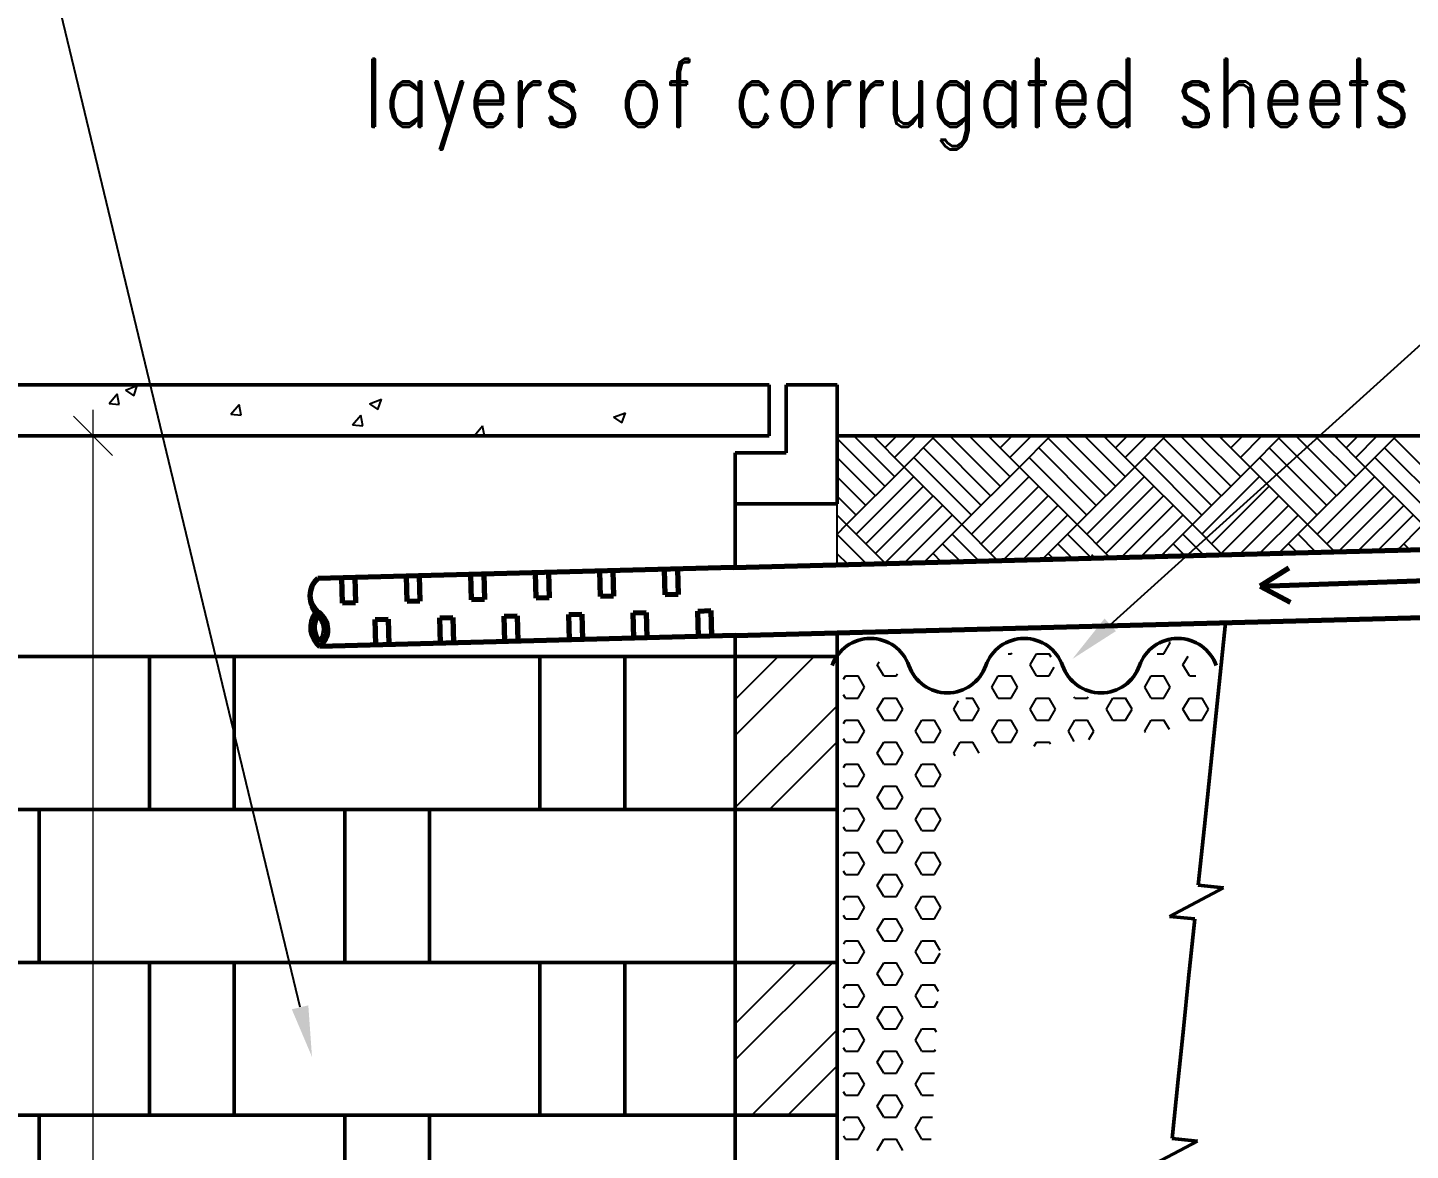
# Model space of a CAD drawing. Header units: inches. Extents: x 23 to 2032867, y 13 to 664695.
# Drawn here: x 1074207 to 1077541, y 495174 to 497881 of the extents above; entities that cross this region are included whole.
import ezdxf

# ---------------------------------------------------------------- set-up
doc = ezdxf.new("R2010")
doc.units = ezdxf.units.IN
doc.header["$MEASUREMENT"] = 0
for name, color, linetype, lineweight in [('DIMINT', 4, 'Continuous', 0), ('PIPES', 1, 'Continuous', 70), ('TXT2', 7, 'Continuous', 0), ('WALLS', 7, 'Continuous', 50)]:
    doc.layers.add(name, color=color, linetype=linetype, lineweight=lineweight)
doc.styles.add('TXT1', font='romand__.ttf', dxfattribs={"width": 0.8, "height": 100})

msp = doc.modelspace()

# ---------------------------------------------------------------- linework, layer by layer
for p, q in [((1074863.625, 495519.268, 0), (1074212.833, 498223.452, 0)), ((1076817.403, 496441.605, 0), (1078211.583, 497700.401, 0)), ((1076274.113, 496775.7, 0), (1076158.807, 496891.006, 0)), ((1076297.277, 496798.865, 0), (1076198.995, 496897.148, 0)), ((1076320.442, 496822.03, 0), (1076245.325, 496897.148, 0)), ((1076250.948, 496891.525, 0), (1076256.571, 496897.148, 0)), ((1076274.113, 496868.36, 0), (1076302.901, 496897.148, 0)), ((1076297.277, 496845.195, 0), (1076349.23, 496897.148, 0)), ((1076320.442, 496822.03, 0), (1076395.56, 496897.148, 0)), ((1076528.926, 496752.536, 0), (1076389.937, 496891.525, 0)), ((1076552.09, 496775.7, 0), (1076430.643, 496897.148, 0)), ((1076575.255, 496798.865, 0), (1076476.973, 496897.148, 0)), ((1076598.42, 496822.03, 0), (1076523.302, 496897.148, 0)), ((1076528.926, 496891.525, 0), (1076534.549, 496897.148, 0)), ((1076552.09, 496868.36, 0), (1076580.878, 496897.148, 0)), ((1076575.255, 496845.195, 0), (1076627.208, 496897.148, 0)), ((1076598.42, 496822.03, 0), (1076673.538, 496897.148, 0)), ((1076806.903, 496752.536, 0), (1076667.914, 496891.525, 0)), ((1076830.068, 496775.7, 0), (1076708.621, 496897.148, 0)), ((1076853.233, 496798.865, 0), (1076754.951, 496897.148, 0)), ((1076876.398, 496822.03, 0), (1076801.28, 496897.148, 0)), ((1076806.903, 496891.525, 0), (1076812.527, 496897.148, 0)), ((1076830.068, 496868.36, 0), (1076858.856, 496897.148, 0)), ((1076853.233, 496845.195, 0), (1076905.186, 496897.148, 0)), ((1076876.398, 496822.03, 0), (1076951.515, 496897.148, 0)), ((1077084.881, 496752.536, 0), (1076945.892, 496891.525, 0)), ((1077108.046, 496775.7, 0), (1076986.599, 496897.148, 0)), ((1077131.211, 496798.865, 0), (1077032.928, 496897.148, 0)), ((1077154.376, 496822.03, 0), (1077079.258, 496897.148, 0)), ((1077084.881, 496891.525, 0), (1077090.504, 496897.148, 0)), ((1077108.046, 496868.36, 0), (1077136.834, 496897.148, 0)), ((1077131.211, 496845.195, 0), (1077183.164, 496897.148, 0)), ((1077154.376, 496822.03, 0), (1077229.493, 496897.148, 0)), ((1077362.859, 496752.536, 0), (1077223.87, 496891.525, 0)), ((1077386.024, 496775.7, 0), (1077264.577, 496897.148, 0)), ((1077409.189, 496798.865, 0), (1077310.906, 496897.148, 0)), ((1077432.353, 496822.03, 0), (1077357.236, 496897.148, 0)), ((1077362.859, 496891.525, 0), (1077368.482, 496897.148, 0)), ((1077386.024, 496868.36, 0), (1077414.812, 496897.148, 0)), ((1077409.189, 496845.195, 0), (1077461.141, 496897.148, 0)), ((1077432.353, 496822.03, 0), (1077507.471, 496897.148, 0)), ((1077640.837, 496752.536, 0), (1077501.848, 496891.525, 0)), ((1076250.948, 496752.536, 0), (1076158.807, 496844.676, 0)), ((1076482.596, 496706.206, 0), (1076343.607, 496845.195, 0)), ((1076505.761, 496729.371, 0), (1076366.772, 496868.36, 0)), ((1076760.574, 496706.206, 0), (1076621.585, 496845.195, 0)), ((1076783.739, 496729.371, 0), (1076644.75, 496868.36, 0)), ((1077038.552, 496706.206, 0), (1076899.563, 496845.195, 0)), ((1077061.716, 496729.371, 0), (1076922.727, 496868.36, 0)), ((1077316.529, 496706.206, 0), (1077177.54, 496845.195, 0)), ((1077339.694, 496729.371, 0), (1077200.705, 496868.36, 0)), ((1077594.507, 496706.206, 0), (1077455.518, 496845.195, 0)), ((1077617.672, 496729.371, 0), (1077478.683, 496868.36, 0)), ((1076181.453, 496683.041, 0), (1076320.442, 496822.03, 0)), ((1076459.431, 496683.041, 0), (1076320.442, 496822.03, 0)), ((1076459.431, 496683.041, 0), (1076598.42, 496822.03, 0)), ((1076737.409, 496683.041, 0), (1076598.42, 496822.03, 0)), ((1076737.409, 496683.041, 0), (1076876.398, 496822.03, 0)), ((1077015.387, 496683.041, 0), (1076876.398, 496822.03, 0)), ((1077015.387, 496683.041, 0), (1077154.376, 496822.03, 0)), ((1077293.365, 496683.041, 0), (1077154.376, 496822.03, 0)), ((1077293.365, 496683.041, 0), (1077432.353, 496822.03, 0)), ((1077571.342, 496683.041, 0), (1077432.353, 496822.03, 0)), ((1076227.783, 496729.371, 0), (1076158.807, 496798.347, 0)), ((1076204.618, 496659.876, 0), (1076343.607, 496798.865, 0)), ((1076482.596, 496659.876, 0), (1076621.585, 496798.865, 0)), ((1076760.574, 496659.876, 0), (1076899.563, 496798.865, 0)), ((1077038.552, 496659.876, 0), (1077177.54, 496798.865, 0)), ((1077316.529, 496659.876, 0), (1077455.518, 496798.865, 0)), ((1076204.618, 496706.206, 0), (1076158.807, 496752.017, 0)), ((1076227.783, 496636.712, 0), (1076366.772, 496775.7, 0)), ((1076250.948, 496613.547, 0), (1076389.937, 496752.536, 0)), ((1076505.761, 496636.712, 0), (1076644.75, 496775.7, 0)), ((1076528.926, 496613.547, 0), (1076667.914, 496752.536, 0)), ((1076783.739, 496636.712, 0), (1076922.727, 496775.7, 0)), ((1076806.903, 496613.547, 0), (1076945.892, 496752.536, 0)), ((1077061.716, 496636.712, 0), (1077200.705, 496775.7, 0)), ((1077084.881, 496613.547, 0), (1077223.87, 496752.536, 0)), ((1077339.694, 496636.712, 0), (1077478.683, 496775.7, 0)), ((1077367.007, 496617.694, 0), (1077501.848, 496752.536, 0)), ((1076158.807, 496586.057, 0), (1076158.807, 496733.348, 0)), ((1076274.113, 496590.382, 0), (1076413.101, 496729.371, 0)), ((1076558.224, 496596.516, 0), (1076691.079, 496729.371, 0)), ((1076843.677, 496603.991, 0), (1076969.057, 496729.371, 0)), ((1077129.13, 496611.465, 0), (1077247.035, 496729.371, 0)), ((1077414.582, 496618.94, 0), (1077525.013, 496729.371, 0)), ((1076181.453, 496683.041, 0), (1076158.807, 496705.687, 0)), ((1076158.807, 496660.395, 0), (1076181.453, 496683.041, 0)), ((1076275.385, 496589.109, 0), (1076181.453, 496683.041, 0)), ((1076320.347, 496590.287, 0), (1076436.266, 496706.206, 0)), ((1076367.922, 496591.533, 0), (1076459.431, 496683.041, 0)), ((1076546.27, 496596.203, 0), (1076459.431, 496683.041, 0)), ((1076605.8, 496597.762, 0), (1076714.244, 496706.206, 0)), ((1076653.375, 496599.007, 0), (1076737.409, 496683.041, 0)), ((1076817.154, 496603.296, 0), (1076737.409, 496683.041, 0)), ((1076891.252, 496605.236, 0), (1076992.222, 496706.206, 0)), ((1076938.828, 496606.482, 0), (1077015.387, 496683.041, 0)), ((1077088.039, 496610.389, 0), (1077015.387, 496683.041, 0)), ((1077176.705, 496612.711, 0), (1077270.2, 496706.206, 0)), ((1077224.28, 496613.957, 0), (1077293.365, 496683.041, 0)), ((1077358.923, 496617.483, 0), (1077293.365, 496683.041, 0)), ((1077462.158, 496620.186, 0), (1077548.178, 496706.206, 0)), ((1077509.733, 496621.432, 0), (1077571.342, 496683.041, 0)), ((1076230.238, 496587.927, 0), (1076158.807, 496659.358, 0)), ((1076501.122, 496595.02, 0), (1076436.266, 496659.876, 0)), ((1076772.007, 496602.114, 0), (1076714.244, 496659.876, 0)), ((1077042.891, 496609.207, 0), (1076992.222, 496659.876, 0)), ((1077313.776, 496616.301, 0), (1077270.2, 496659.876, 0)), ((1076185.09, 496586.745, 0), (1076158.807, 496613.028, 0)), ((1076410.827, 496592.656, 0), (1076389.937, 496613.547, 0)), ((1076455.975, 496593.838, 0), (1076413.101, 496636.712, 0)), ((1076681.712, 496599.749, 0), (1076667.914, 496613.547, 0)), ((1076726.859, 496600.932, 0), (1076691.079, 496636.712, 0)), ((1076952.596, 496606.843, 0), (1076945.892, 496613.547, 0)), ((1076997.744, 496608.025, 0), (1076969.057, 496636.712, 0)), ((1077268.628, 496615.118, 0), (1077247.035, 496636.712, 0)), ((1077539.513, 496622.212, 0), (1077525.013, 496636.712, 0)), ((1076781.2, 496602.355, 0), (1076773.057, 496610.498, 0)), ((1075913.107, 496261.474, 0), (1076016.431, 496364.798, 0)), ((1075913.107, 496174.606, 0), (1076103.299, 496364.798, 0)), ((1075913.107, 496000.87, 0), (1076158.807, 496246.57, 0)), ((1075995.353, 495996.248, 0), (1076158.807, 496159.702, 0)), ((1075913.107, 495479.662, 0), (1076061.143, 495627.698, 0)), ((1075913.107, 495392.794, 0), (1076148.011, 495627.698, 0)), ((1075953.197, 495259.148, 0), (1076158.807, 495464.757, 0)), ((1076040.065, 495259.148, 0), (1076158.807, 495377.889, 0))]:
    msp.add_line(p, q)
at = {"color": 0}
for p, q in [((1074442.519, 497007.503, 0), (1074471.192, 497018.509, 0)), ((1074462.901, 496993.76, 0), (1074471.204, 497018.506, 0)), ((1074403.038, 496974.793, 0), (1074422.78, 496998.32, 0)), ((1074427.527, 496972.648, 0), (1074422.792, 496998.316, 0)), ((1074442.519, 497007.503, 0), (1074462.889, 496993.764, 0)), ((1075031.024, 496974.707, 0), (1075059.697, 496985.713, 0)), ((1075051.405, 496960.963, 0), (1075059.708, 496985.709, 0)), ((1074403.038, 496974.793, 0), (1074427.515, 496972.652, 0)), ((1074696.756, 496949.096, 0), (1074716.498, 496972.623, 0)), ((1074696.756, 496949.096, 0), (1074721.233, 496946.955, 0)), ((1074721.245, 496946.951, 0), (1074716.51, 496972.619, 0)), ((1074990.474, 496923.399, 0), (1075010.216, 496946.926, 0)), ((1075014.963, 496921.253, 0), (1075010.228, 496946.922, 0)), ((1075031.024, 496974.707, 0), (1075051.393, 496960.968, 0)), ((1075619.528, 496941.911, 0), (1075648.201, 496952.917, 0)), ((1075639.91, 496928.167, 0), (1075648.213, 496952.913, 0)), ((1074990.474, 496923.399, 0), (1075014.951, 496921.258, 0)), ((1075284.193, 496897.702, 0), (1075303.934, 496921.229, 0)), ((1075308.387, 496897.148, 0), (1075303.946, 496921.225, 0)), ((1075619.528, 496941.911, 0), (1075639.898, 496928.172, 0)), ((1074403.51, 496897.148, 0), (1074405.646, 496899.374, 0)), ((1074405.916, 496897.148, 0), (1074405.658, 496899.369, 0)), ((1075284.193, 496897.702, 0), (1075290.527, 496897.148, 0)), ((1076946.655, 496371.329, 0), (1076962.011, 496397.927, 0)), ((1076962.011, 496397.927, 0), (1076960.034, 496401.351, 0)), ((1076255.624, 496344.731, 0), (1076260.193, 496352.646, 0)), ((1076270.98, 496318.133, 0), (1076255.624, 496344.731, 0)), ((1076571.533, 496371.329, 0), (1076578.105, 496371.329, 0)), ((1076578.105, 496371.329, 0), (1076579.703, 496374.096, 0)), ((1076624.174, 496344.731, 0), (1076639.53, 496371.329, 0)), ((1076639.53, 496318.133, 0), (1076624.174, 496344.731, 0)), ((1076639.53, 496371.329, 0), (1076670.243, 496371.329, 0)), ((1076674.646, 496363.703, 0), (1076670.243, 496371.329, 0)), ((1076930.328, 496371.329, 0), (1076946.655, 496371.329, 0)), ((1076992.724, 496344.731, 0), (1077004.907, 496365.833, 0)), ((1077008.08, 496318.133, 0), (1076992.724, 496344.731, 0)), ((1076174.338, 496310.331, 0), (1076178.843, 496318.133, 0)), ((1076178.843, 496318.133, 0), (1076209.555, 496318.133, 0)), ((1076224.911, 496291.535, 0), (1076209.555, 496318.133, 0)), ((1076270.98, 496318.133, 0), (1076301.693, 496318.133, 0)), ((1076301.693, 496318.133, 0), (1076304.555, 496323.09, 0)), ((1076532.036, 496291.535, 0), (1076547.393, 496318.133, 0)), ((1076547.393, 496318.133, 0), (1076578.105, 496318.133, 0)), ((1076593.461, 496291.535, 0), (1076578.105, 496318.133, 0)), ((1076639.53, 496318.133, 0), (1076670.243, 496318.133, 0)), ((1076670.243, 496318.133, 0), (1076682.412, 496339.21, 0)), ((1076900.586, 496291.535, 0), (1076915.943, 496318.133, 0)), ((1076915.943, 496318.133, 0), (1076946.655, 496318.133, 0)), ((1076962.011, 496291.535, 0), (1076946.655, 496318.133, 0)), ((1077008.08, 496318.133, 0), (1077023.988, 496318.133, 0)), ((1076209.555, 496264.938, 0), (1076224.911, 496291.535, 0)), ((1076547.393, 496264.938, 0), (1076532.036, 496291.535, 0)), ((1076578.105, 496264.938, 0), (1076593.461, 496291.535, 0)), ((1076915.943, 496264.938, 0), (1076900.586, 496291.535, 0)), ((1076946.655, 496264.938, 0), (1076962.011, 496291.535, 0)), ((1076178.843, 496264.938, 0), (1076174.338, 496272.74, 0)), ((1076178.843, 496264.938, 0), (1076209.555, 496264.938, 0)), ((1076255.624, 496238.34, 0), (1076270.98, 496264.938, 0)), ((1076270.98, 496264.938, 0), (1076301.693, 496264.938, 0)), ((1076317.049, 496238.34, 0), (1076301.693, 496264.938, 0)), ((1076439.899, 496238.34, 0), (1076451.24, 496257.984, 0)), ((1076468.854, 496264.938, 0), (1076485.968, 496264.938, 0)), ((1076501.324, 496238.34, 0), (1076485.968, 496264.938, 0)), ((1076547.393, 496264.938, 0), (1076578.105, 496264.938, 0)), ((1076624.174, 496238.34, 0), (1076639.53, 496264.938, 0)), ((1076639.53, 496264.938, 0), (1076670.243, 496264.938, 0)), ((1076685.599, 496238.34, 0), (1076670.243, 496264.938, 0)), ((1076731.668, 496264.938, 0), (1076730.008, 496267.812, 0)), ((1076731.668, 496264.938, 0), (1076762.38, 496264.938, 0)), ((1076762.38, 496264.938, 0), (1076764.039, 496267.812, 0)), ((1076808.449, 496238.34, 0), (1076823.805, 496264.938, 0)), ((1076823.805, 496264.938, 0), (1076854.518, 496264.938, 0)), ((1076869.874, 496238.34, 0), (1076854.518, 496264.938, 0)), ((1076915.943, 496264.938, 0), (1076946.655, 496264.938, 0)), ((1076992.724, 496238.34, 0), (1077008.08, 496264.938, 0)), ((1077008.08, 496264.938, 0), (1077038.793, 496264.938, 0)), ((1077054.149, 496238.34, 0), (1077038.793, 496264.938, 0)), ((1076174.338, 496203.94, 0), (1076178.843, 496211.742, 0)), ((1076178.843, 496211.742, 0), (1076209.555, 496211.742, 0)), ((1076224.911, 496185.144, 0), (1076209.555, 496211.742, 0)), ((1076270.98, 496211.742, 0), (1076255.624, 496238.34, 0)), ((1076270.98, 496211.742, 0), (1076301.693, 496211.742, 0)), ((1076301.693, 496211.742, 0), (1076317.049, 496238.34, 0)), ((1076347.761, 496185.144, 0), (1076363.118, 496211.742, 0)), ((1076363.118, 496211.742, 0), (1076393.83, 496211.742, 0)), ((1076409.186, 496185.144, 0), (1076393.83, 496211.742, 0)), ((1076455.255, 496211.742, 0), (1076439.899, 496238.34, 0)), ((1076455.255, 496211.742, 0), (1076485.968, 496211.742, 0)), ((1076485.968, 496211.742, 0), (1076501.324, 496238.34, 0)), ((1076532.036, 496185.144, 0), (1076547.393, 496211.742, 0)), ((1076547.393, 496211.742, 0), (1076578.105, 496211.742, 0)), ((1076593.461, 496185.144, 0), (1076578.105, 496211.742, 0)), ((1076639.53, 496211.742, 0), (1076624.174, 496238.34, 0)), ((1076639.53, 496211.742, 0), (1076670.243, 496211.742, 0)), ((1076670.243, 496211.742, 0), (1076685.599, 496238.34, 0)), ((1076716.311, 496185.144, 0), (1076731.668, 496211.742, 0)), ((1076731.668, 496211.742, 0), (1076762.38, 496211.742, 0)), ((1076777.736, 496185.144, 0), (1076762.38, 496211.742, 0)), ((1076823.805, 496211.742, 0), (1076808.449, 496238.34, 0)), ((1076823.805, 496211.742, 0), (1076854.518, 496211.742, 0)), ((1076854.518, 496211.742, 0), (1076869.874, 496238.34, 0)), ((1076900.586, 496185.144, 0), (1076915.943, 496211.742, 0)), ((1076915.943, 496211.742, 0), (1076946.655, 496211.742, 0)), ((1076959.935, 496188.74, 0), (1076946.655, 496211.742, 0)), ((1077008.08, 496211.742, 0), (1076992.724, 496238.34, 0)), ((1077008.08, 496211.742, 0), (1077038.793, 496211.742, 0)), ((1077038.793, 496211.742, 0), (1077054.149, 496238.34, 0)), ((1076209.555, 496158.546, 0), (1076224.911, 496185.144, 0)), ((1076363.118, 496158.546, 0), (1076347.761, 496185.144, 0)), ((1076393.83, 496158.546, 0), (1076409.186, 496185.144, 0)), ((1076547.393, 496158.546, 0), (1076532.036, 496185.144, 0)), ((1076578.105, 496158.546, 0), (1076593.461, 496185.144, 0)), ((1076730.497, 496160.574, 0), (1076716.311, 496185.144, 0)), ((1076766.072, 496164.941, 0), (1076777.736, 496185.144, 0)), ((1076902.576, 496181.698, 0), (1076900.586, 496185.144, 0)), ((1076178.843, 496158.546, 0), (1076174.338, 496166.348, 0)), ((1076178.843, 496158.546, 0), (1076209.555, 496158.546, 0)), ((1076255.624, 496131.949, 0), (1076270.98, 496158.546, 0)), ((1076270.98, 496158.546, 0), (1076301.693, 496158.546, 0)), ((1076317.049, 496131.949, 0), (1076301.693, 496158.546, 0)), ((1076363.118, 496158.546, 0), (1076393.83, 496158.546, 0)), ((1076439.899, 496131.949, 0), (1076455.255, 496158.546, 0)), ((1076455.255, 496158.546, 0), (1076485.968, 496158.546, 0)), ((1076501.059, 496132.407, 0), (1076485.968, 496158.546, 0)), ((1076547.393, 496158.546, 0), (1076578.105, 496158.546, 0)), ((1076633.851, 496148.709, 0), (1076639.53, 496158.546, 0)), ((1076639.53, 496158.546, 0), (1076670.243, 496158.546, 0)), ((1076673.138, 496153.532, 0), (1076670.243, 496158.546, 0)), ((1076270.98, 496105.351, 0), (1076255.624, 496131.949, 0)), ((1076301.693, 496105.351, 0), (1076317.049, 496131.949, 0)), ((1076443.7, 496125.366, 0), (1076439.899, 496131.949, 0)), ((1076174.338, 496097.549, 0), (1076178.843, 496105.351, 0)), ((1076178.843, 496105.351, 0), (1076209.555, 496105.351, 0)), ((1076224.911, 496078.753, 0), (1076209.555, 496105.351, 0)), ((1076209.555, 496052.155, 0), (1076224.911, 496078.753, 0)), ((1076270.98, 496105.351, 0), (1076301.693, 496105.351, 0)), ((1076347.761, 496078.753, 0), (1076363.118, 496105.351, 0)), ((1076363.118, 496052.155, 0), (1076347.761, 496078.753, 0)), ((1076363.118, 496105.351, 0), (1076393.83, 496105.351, 0)), ((1076409.186, 496078.753, 0), (1076393.83, 496105.351, 0)), ((1076393.83, 496052.155, 0), (1076409.186, 496078.753, 0)), ((1076178.843, 496052.155, 0), (1076174.338, 496059.957, 0)), ((1076178.843, 496052.155, 0), (1076209.555, 496052.155, 0)), ((1076255.624, 496025.557, 0), (1076270.98, 496052.155, 0)), ((1076270.98, 496052.155, 0), (1076301.693, 496052.155, 0)), ((1076317.049, 496025.557, 0), (1076301.693, 496052.155, 0)), ((1076363.118, 496052.155, 0), (1076393.83, 496052.155, 0)), ((1076270.98, 495998.96, 0), (1076255.624, 496025.557, 0)), ((1076301.693, 495998.96, 0), (1076317.049, 496025.557, 0)), ((1076174.338, 495991.158, 0), (1076178.843, 495998.96, 0)), ((1076178.843, 495998.96, 0), (1076209.555, 495998.96, 0)), ((1076224.911, 495972.362, 0), (1076209.555, 495998.96, 0)), ((1076270.98, 495998.96, 0), (1076301.693, 495998.96, 0)), ((1076347.761, 495972.362, 0), (1076363.118, 495998.96, 0)), ((1076363.118, 495998.96, 0), (1076393.83, 495998.96, 0)), ((1076409.186, 495972.362, 0), (1076393.83, 495998.96, 0)), ((1076178.843, 495945.764, 0), (1076174.338, 495953.566, 0)), ((1076178.843, 495945.764, 0), (1076209.555, 495945.764, 0)), ((1076209.555, 495945.764, 0), (1076224.911, 495972.362, 0)), ((1076255.624, 495919.166, 0), (1076270.98, 495945.764, 0)), ((1076270.98, 495945.764, 0), (1076301.693, 495945.764, 0)), ((1076317.049, 495919.166, 0), (1076301.693, 495945.764, 0)), ((1076363.118, 495945.764, 0), (1076347.761, 495972.362, 0)), ((1076363.118, 495945.764, 0), (1076393.83, 495945.764, 0)), ((1076393.83, 495945.764, 0), (1076409.186, 495972.362, 0)), ((1076270.98, 495892.568, 0), (1076255.624, 495919.166, 0)), ((1076301.693, 495892.568, 0), (1076317.049, 495919.166, 0)), ((1076174.338, 495884.766, 0), (1076178.843, 495892.568, 0)), ((1076178.843, 495892.568, 0), (1076209.555, 495892.568, 0)), ((1076224.911, 495865.971, 0), (1076209.555, 495892.568, 0)), ((1076270.98, 495892.568, 0), (1076301.693, 495892.568, 0)), ((1076347.761, 495865.971, 0), (1076363.118, 495892.568, 0)), ((1076363.118, 495892.568, 0), (1076393.83, 495892.568, 0)), ((1076409.186, 495865.971, 0), (1076393.83, 495892.568, 0)), ((1076178.843, 495839.373, 0), (1076174.338, 495847.175, 0)), ((1076209.555, 495839.373, 0), (1076224.911, 495865.971, 0)), ((1076363.118, 495839.373, 0), (1076347.761, 495865.971, 0)), ((1076393.83, 495839.373, 0), (1076409.186, 495865.971, 0)), ((1076178.843, 495839.373, 0), (1076209.555, 495839.373, 0)), ((1076255.624, 495812.775, 0), (1076270.98, 495839.373, 0)), ((1076270.98, 495786.177, 0), (1076255.624, 495812.775, 0)), ((1076270.98, 495839.373, 0), (1076301.693, 495839.373, 0)), ((1076317.049, 495812.775, 0), (1076301.693, 495839.373, 0)), ((1076301.693, 495786.177, 0), (1076317.049, 495812.775, 0)), ((1076363.118, 495839.373, 0), (1076393.83, 495839.373, 0)), ((1076174.338, 495778.375, 0), (1076178.843, 495786.177, 0)), ((1076178.843, 495786.177, 0), (1076209.555, 495786.177, 0)), ((1076224.911, 495759.579, 0), (1076209.555, 495786.177, 0)), ((1076270.98, 495786.177, 0), (1076301.693, 495786.177, 0)), ((1076347.761, 495759.579, 0), (1076363.118, 495786.177, 0)), ((1076363.118, 495786.177, 0), (1076393.83, 495786.177, 0)), ((1076409.186, 495759.579, 0), (1076393.83, 495786.177, 0)), ((1076209.555, 495732.982, 0), (1076224.911, 495759.579, 0)), ((1076363.118, 495732.982, 0), (1076347.761, 495759.579, 0)), ((1076393.83, 495732.982, 0), (1076409.186, 495759.579, 0)), ((1076178.843, 495732.982, 0), (1076174.338, 495740.784, 0)), ((1076178.843, 495732.982, 0), (1076209.555, 495732.982, 0)), ((1076255.624, 495706.384, 0), (1076270.98, 495732.982, 0)), ((1076270.98, 495732.982, 0), (1076301.693, 495732.982, 0)), ((1076317.049, 495706.384, 0), (1076301.693, 495732.982, 0)), ((1076363.118, 495732.982, 0), (1076393.83, 495732.982, 0)), ((1076174.338, 495671.984, 0), (1076178.843, 495679.786, 0)), ((1076178.843, 495679.786, 0), (1076209.555, 495679.786, 0)), ((1076224.911, 495653.188, 0), (1076209.555, 495679.786, 0)), ((1076270.98, 495679.786, 0), (1076255.624, 495706.384, 0)), ((1076270.98, 495679.786, 0), (1076301.693, 495679.786, 0)), ((1076301.693, 495679.786, 0), (1076317.049, 495706.384, 0)), ((1076347.761, 495653.188, 0), (1076363.118, 495679.786, 0)), ((1076363.118, 495679.786, 0), (1076393.83, 495679.786, 0)), ((1076407.546, 495656.03, 0), (1076393.83, 495679.786, 0)), ((1076209.555, 495626.59, 0), (1076224.911, 495653.188, 0)), ((1076363.118, 495626.59, 0), (1076347.761, 495653.188, 0)), ((1076393.83, 495626.59, 0), (1076407.25, 495649.834, 0)), ((1076178.843, 495626.59, 0), (1076174.338, 495634.392, 0)), ((1076178.843, 495626.59, 0), (1076209.555, 495626.59, 0)), ((1076255.624, 495599.992, 0), (1076270.98, 495626.59, 0)), ((1076270.98, 495626.59, 0), (1076301.693, 495626.59, 0)), ((1076317.049, 495599.992, 0), (1076301.693, 495626.59, 0)), ((1076363.118, 495626.59, 0), (1076393.83, 495626.59, 0)), ((1076270.98, 495573.395, 0), (1076255.624, 495599.992, 0)), ((1076301.693, 495573.395, 0), (1076317.049, 495599.992, 0)), ((1076174.338, 495565.593, 0), (1076178.843, 495573.395, 0)), ((1076178.843, 495573.395, 0), (1076209.555, 495573.395, 0)), ((1076224.911, 495546.797, 0), (1076209.555, 495573.395, 0)), ((1076209.555, 495520.199, 0), (1076224.911, 495546.797, 0)), ((1076270.98, 495573.395, 0), (1076301.693, 495573.395, 0)), ((1076347.761, 495546.797, 0), (1076363.118, 495573.395, 0)), ((1076363.118, 495520.199, 0), (1076347.761, 495546.797, 0)), ((1076363.118, 495573.395, 0), (1076393.83, 495573.395, 0)), ((1076402.856, 495557.762, 0), (1076393.83, 495573.395, 0)), ((1076178.843, 495520.199, 0), (1076174.338, 495528.001, 0)), ((1076178.843, 495520.199, 0), (1076209.555, 495520.199, 0)), ((1076255.624, 495493.601, 0), (1076270.98, 495520.199, 0)), ((1076270.98, 495520.199, 0), (1076301.693, 495520.199, 0)), ((1076317.049, 495493.601, 0), (1076301.693, 495520.199, 0)), ((1076363.118, 495520.199, 0), (1076393.83, 495520.199, 0)), ((1076393.83, 495520.199, 0), (1076401.714, 495533.855, 0)), ((1076270.98, 495467.003, 0), (1076255.624, 495493.601, 0)), ((1076301.693, 495467.003, 0), (1076317.049, 495493.601, 0)), ((1076174.338, 495459.201, 0), (1076178.843, 495467.003, 0)), ((1076178.843, 495467.003, 0), (1076209.555, 495467.003, 0)), ((1076224.911, 495440.406, 0), (1076209.555, 495467.003, 0)), ((1076270.98, 495467.003, 0), (1076301.693, 495467.003, 0)), ((1076347.761, 495440.406, 0), (1076363.118, 495467.003, 0)), ((1076363.118, 495467.003, 0), (1076393.83, 495467.003, 0)), ((1076398.165, 495459.495, 0), (1076393.83, 495467.003, 0)), ((1076178.843, 495413.808, 0), (1076174.338, 495421.61, 0)), ((1076178.843, 495413.808, 0), (1076209.555, 495413.808, 0)), ((1076209.555, 495413.808, 0), (1076224.911, 495440.406, 0)), ((1076255.624, 495387.21, 0), (1076270.98, 495413.808, 0)), ((1076270.98, 495413.808, 0), (1076301.693, 495413.808, 0)), ((1076317.049, 495387.21, 0), (1076301.693, 495413.808, 0)), ((1076363.118, 495413.808, 0), (1076347.761, 495440.406, 0)), ((1076363.118, 495413.808, 0), (1076393.83, 495413.808, 0)), ((1076393.83, 495413.808, 0), (1076396.179, 495417.876, 0)), ((1076270.98, 495360.612, 0), (1076255.624, 495387.21, 0)), ((1076301.693, 495360.612, 0), (1076317.049, 495387.21, 0)), ((1076174.338, 495352.81, 0), (1076178.843, 495360.612, 0)), ((1076178.843, 495360.612, 0), (1076209.555, 495360.612, 0)), ((1076224.911, 495334.014, 0), (1076209.555, 495360.612, 0)), ((1076270.98, 495360.612, 0), (1076301.693, 495360.612, 0)), ((1076347.761, 495334.014, 0), (1076363.118, 495360.612, 0)), ((1076363.118, 495360.612, 0), (1076393.446, 495360.612, 0)), ((1076178.843, 495307.417, 0), (1076174.338, 495315.219, 0)), ((1076209.555, 495307.417, 0), (1076224.911, 495334.014, 0)), ((1076363.118, 495307.417, 0), (1076347.761, 495334.014, 0)), ((1076178.843, 495307.417, 0), (1076209.555, 495307.417, 0)), ((1076255.624, 495280.819, 0), (1076270.98, 495307.417, 0)), ((1076270.98, 495254.221, 0), (1076255.624, 495280.819, 0)), ((1076270.98, 495307.417, 0), (1076301.693, 495307.417, 0)), ((1076317.049, 495280.819, 0), (1076301.693, 495307.417, 0)), ((1076301.693, 495254.221, 0), (1076317.049, 495280.819, 0)), ((1076363.118, 495307.417, 0), (1076390.907, 495307.417, 0)), ((1076174.338, 495246.419, 0), (1076178.843, 495254.221, 0)), ((1076178.843, 495254.221, 0), (1076209.555, 495254.221, 0)), ((1076224.911, 495227.623, 0), (1076209.555, 495254.221, 0)), ((1076270.98, 495254.221, 0), (1076301.693, 495254.221, 0)), ((1076347.761, 495227.623, 0), (1076363.118, 495254.221, 0)), ((1076363.118, 495254.221, 0), (1076388.368, 495254.221, 0)), ((1076209.555, 495201.025, 0), (1076224.911, 495227.623, 0)), ((1076363.118, 495201.025, 0), (1076347.761, 495227.623, 0)), ((1076178.843, 495201.025, 0), (1076174.338, 495208.827, 0)), ((1076178.843, 495201.025, 0), (1076209.555, 495201.025, 0)), ((1076255.624, 495174.428, 0), (1076270.98, 495201.025, 0)), ((1076270.98, 495201.025, 0), (1076301.693, 495201.025, 0)), ((1076317.049, 495174.428, 0), (1076301.693, 495201.025, 0)), ((1076363.118, 495201.025, 0), (1076385.829, 495201.025, 0))]:
    msp.add_line(p, q, dxfattribs=at)
for points in [[(1076831.125, 496426.407, 0), (1076803.682, 496456.802, 0), (1076726.221, 496359.277, 0)], [(1074883.532, 495524.058, 0), (1074843.719, 495514.477, 0), (1074892.37, 495399.828, 0)]]:
    msp.add_solid(points)
at = {"layer": 'DIMINT'}
for p, q in [((1074364.348, 494459.048, 0), (1074364.348, 496960.148, 0)), ((1074411.598, 496849.898, 0), (1074317.098, 496944.398, 0))]:
    msp.add_line(p, q, dxfattribs=at)
at = {"layer": 'PIPES'}
for p, q in [((1075908.476, 496579.501, 0), (1078340.586, 496643.189, 0)), ((1075908.476, 496579.501, 0), (1074906.848, 496553.273, 0)), ((1077248.025, 496578.061, 0), (1077178.569, 496534.661, 0)), ((1074966.154, 496493.38, 0), (1074964.546, 496554.784, 0)), ((1074995.658, 496555.599, 0), (1074997.265, 496494.195, 0)), ((1075121.711, 496497.453, 0), (1075120.103, 496558.857, 0)), ((1075151.214, 496559.672, 0), (1075152.822, 496498.268, 0)), ((1075277.267, 496501.527, 0), (1075275.66, 496562.931, 0)), ((1075306.771, 496563.745, 0), (1075308.379, 496502.341, 0)), ((1075432.824, 496505.6, 0), (1075431.216, 496567.004, 0)), ((1075462.328, 496567.819, 0), (1075463.935, 496506.415, 0)), ((1075588.381, 496509.673, 0), (1075586.773, 496571.077, 0)), ((1075617.884, 496571.892, 0), (1075619.492, 496510.488, 0)), ((1075743.937, 496513.747, 0), (1075742.33, 496575.151, 0)), ((1075773.441, 496575.965, 0), (1075775.049, 496514.562, 0)), ((1077178.569, 496534.661, 0), (1077603.219, 496549.49, 0)), ((1075775.049, 496514.562, 0), (1075743.937, 496513.747, 0)), ((1077178.569, 496534.661, 0), (1077250.883, 496496.211, 0)), ((1074997.265, 496494.195, 0), (1074966.154, 496493.38, 0)), ((1075152.822, 496498.268, 0), (1075121.711, 496497.453, 0)), ((1075308.379, 496502.341, 0), (1075277.267, 496501.527, 0)), ((1075463.935, 496506.415, 0), (1075432.824, 496505.6, 0)), ((1075619.492, 496510.488, 0), (1075588.381, 496509.673, 0)), ((1075912.764, 496415.758, 0), (1078344.873, 496479.445, 0)), ((1075045.004, 496454.481, 0), (1075076.116, 496455.295, 0)), ((1075046.612, 496393.077, 0), (1075045.004, 496454.481, 0)), ((1075076.116, 496455.295, 0), (1075077.724, 496393.891, 0)), ((1075200.561, 496458.554, 0), (1075231.672, 496459.369, 0)), ((1075202.169, 496397.15, 0), (1075200.561, 496458.554, 0)), ((1075231.672, 496459.369, 0), (1075233.28, 496397.965, 0)), ((1075356.118, 496462.627, 0), (1075387.229, 496463.442, 0)), ((1075357.726, 496401.223, 0), (1075356.118, 496462.627, 0)), ((1075387.229, 496463.442, 0), (1075388.837, 496402.038, 0)), ((1075511.674, 496466.701, 0), (1075542.786, 496467.515, 0)), ((1075513.282, 496405.297, 0), (1075511.674, 496466.701, 0)), ((1075542.786, 496467.515, 0), (1075544.394, 496406.112, 0)), ((1075667.231, 496470.774, 0), (1075698.342, 496471.589, 0)), ((1075668.839, 496409.37, 0), (1075667.231, 496470.774, 0)), ((1075698.342, 496471.589, 0), (1075699.95, 496410.185, 0)), ((1075822.788, 496474.848, 0), (1075853.899, 496475.662, 0)), ((1075824.396, 496413.444, 0), (1075822.788, 496474.848, 0)), ((1075853.899, 496475.662, 0), (1075855.507, 496414.258, 0)), ((1075912.764, 496415.758, 0), (1074911.135, 496389.529, 0))]:
    msp.add_line(p, q, dxfattribs=at)
for centre, radius, start, end in [((1074938.621, 496513.141, 0), 51.187, 128.369897, 234.630102), ((1074969.273, 496515.39, 0), 81.9, 182.511354, 219.35257), ((1074948.785, 496435.444, 0), 59.378, 143.89236, 230.649095), ((1074948.785, 496435.444, 0), 51.188, 146.820206, 222.70377), ((1074879.361, 496429.661, 0), 42.997, 317.70962, 51.814356), ((1074879.361, 496429.661, 0), 51.188, 308.369897, 54.630102)]:
    msp.add_arc(centre, radius, start, end, dxfattribs=at)
at = {"layer": 'WALLS'}
for p, q in [((1073210.407, 497019.998, 0), (1075995.007, 497019.998, 0)), ((1075995.007, 497019.998, 0), (1075995.007, 496897.148, 0)), ((1076035.957, 496856.198, 0), (1076035.957, 497019.998, 0)), ((1076035.957, 497019.998, 0), (1076158.807, 497019.998, 0)), ((1076158.807, 497019.998, 0), (1076158.807, 496733.348, 0)), ((1075995.007, 496897.148, 0), (1073210.407, 496897.148, 0)), ((1076158.807, 496897.148, 0), (1078322.043, 496897.148, 0)), ((1075913.107, 496733.348, 0), (1075913.107, 496856.198, 0)), ((1075913.107, 496856.198, 0), (1076035.957, 496856.198, 0)), ((1075913.107, 496579.623, 0), (1075913.107, 496733.348, 0)), ((1076158.807, 496733.348, 0), (1075913.107, 496733.348, 0)), ((1077044.276, 495956.278, 0), (1077095.011, 496446.716, 0)), ((1075913.107, 496364.798, 0), (1075913.107, 496415.767, 0)), ((1076158.807, 496364.798, 0), (1076158.807, 496422.2, 0)), ((1073292.307, 496364.798, 0), (1075913.107, 496364.798, 0)), ((1074500.332, 495996.248, 0), (1074500.332, 496364.798, 0)), ((1074705.082, 495996.248, 0), (1074705.082, 496364.798, 0)), ((1075442.182, 495996.248, 0), (1075442.182, 496364.798, 0)), ((1075646.932, 495996.248, 0), (1075646.932, 496364.798, 0)), ((1075913.107, 495996.248, 0), (1075913.107, 496364.798, 0)), ((1075913.107, 496364.798, 0), (1076158.807, 496364.798, 0)), ((1076158.807, 496364.798, 0), (1076158.807, 495996.248, 0)), ((1073292.307, 495996.248, 0), (1075913.107, 495996.248, 0)), ((1074234.157, 495627.698, 0), (1074234.157, 495996.248, 0)), ((1074971.257, 495627.698, 0), (1074971.257, 495996.248, 0)), ((1075176.007, 495627.698, 0), (1075176.007, 495996.248, 0)), ((1075913.107, 495627.698, 0), (1075913.107, 495996.248, 0)), ((1076158.807, 495996.248, 0), (1075913.107, 495996.248, 0)), ((1076158.807, 495627.698, 0), (1076158.807, 495996.248, 0)), ((1077029.528, 495813.714, 0), (1077044.276, 495956.278, 0)), ((1077090.627, 495807.393, 0), (1077029.528, 495813.714, 0)), ((1076960.001, 495738.569, 0), (1077090.627, 495807.393, 0)), ((1077021.1, 495732.248, 0), (1076960.001, 495738.569, 0)), ((1077006.352, 495589.684, 0), (1077021.1, 495732.248, 0)), ((1075913.107, 495627.698, 0), (1073292.307, 495627.698, 0)), ((1074500.332, 495259.148, 0), (1074500.332, 495627.698, 0)), ((1074705.082, 495259.148, 0), (1074705.082, 495627.698, 0)), ((1075442.182, 495259.148, 0), (1075442.182, 495627.698, 0)), ((1075646.932, 495259.148, 0), (1075646.932, 495627.698, 0)), ((1076158.807, 495627.698, 0), (1075913.107, 495627.698, 0)), ((1075913.107, 495627.698, 0), (1075913.107, 495259.148, 0)), ((1076158.807, 495259.148, 0), (1076158.807, 495627.698, 0)), ((1076993.711, 495467.486, 0), (1077006.352, 495589.684, 0)), ((1076981.07, 495345.288, 0), (1076993.711, 495467.486, 0)), ((1076966.322, 495202.724, 0), (1076981.07, 495345.288, 0)), ((1073292.307, 495259.148, 0), (1075913.107, 495259.148, 0)), ((1074234.157, 494890.598, 0), (1074234.157, 495259.148, 0)), ((1074971.257, 494890.598, 0), (1074971.257, 495259.148, 0)), ((1075176.007, 494890.598, 0), (1075176.007, 495259.148, 0)), ((1075913.107, 494890.598, 0), (1075913.107, 495259.148, 0)), ((1075913.107, 495259.148, 0), (1076158.807, 495259.148, 0)), ((1076158.807, 494890.598, 0), (1076158.807, 495259.148, 0)), ((1076896.795, 495127.58, 0), (1077027.421, 495196.404, 0)), ((1077027.421, 495196.404, 0), (1076966.322, 495202.724, 0))]:
    msp.add_line(p, q, dxfattribs=at)
for centre, start, end in [((1076239.146, 496310.305, 0), 19.47122, 160.52878), ((1076609.784, 496310.305, 0), 19.47122, 160.52878), ((1076980.421, 496310.305, 0), 19.47122, 160.52878), ((1076424.465, 496375.825, 0), 199.47122, 340.52878), ((1076795.102, 496375.825, 0), 199.47122, 340.52878)]:
    msp.add_arc(centre, 98.28, start, end, dxfattribs=at)

# ---------------------------------------------------------------- texts
at = {"layer": 'TXT2', "style": 'TXT1', "width": 0.8}
msp.add_text('layers of corrugated sheets', height=163.8, dxfattribs=at).set_placement((1075015.52, 497642.31, 0))

doc.saveas('drawing.dxf')
